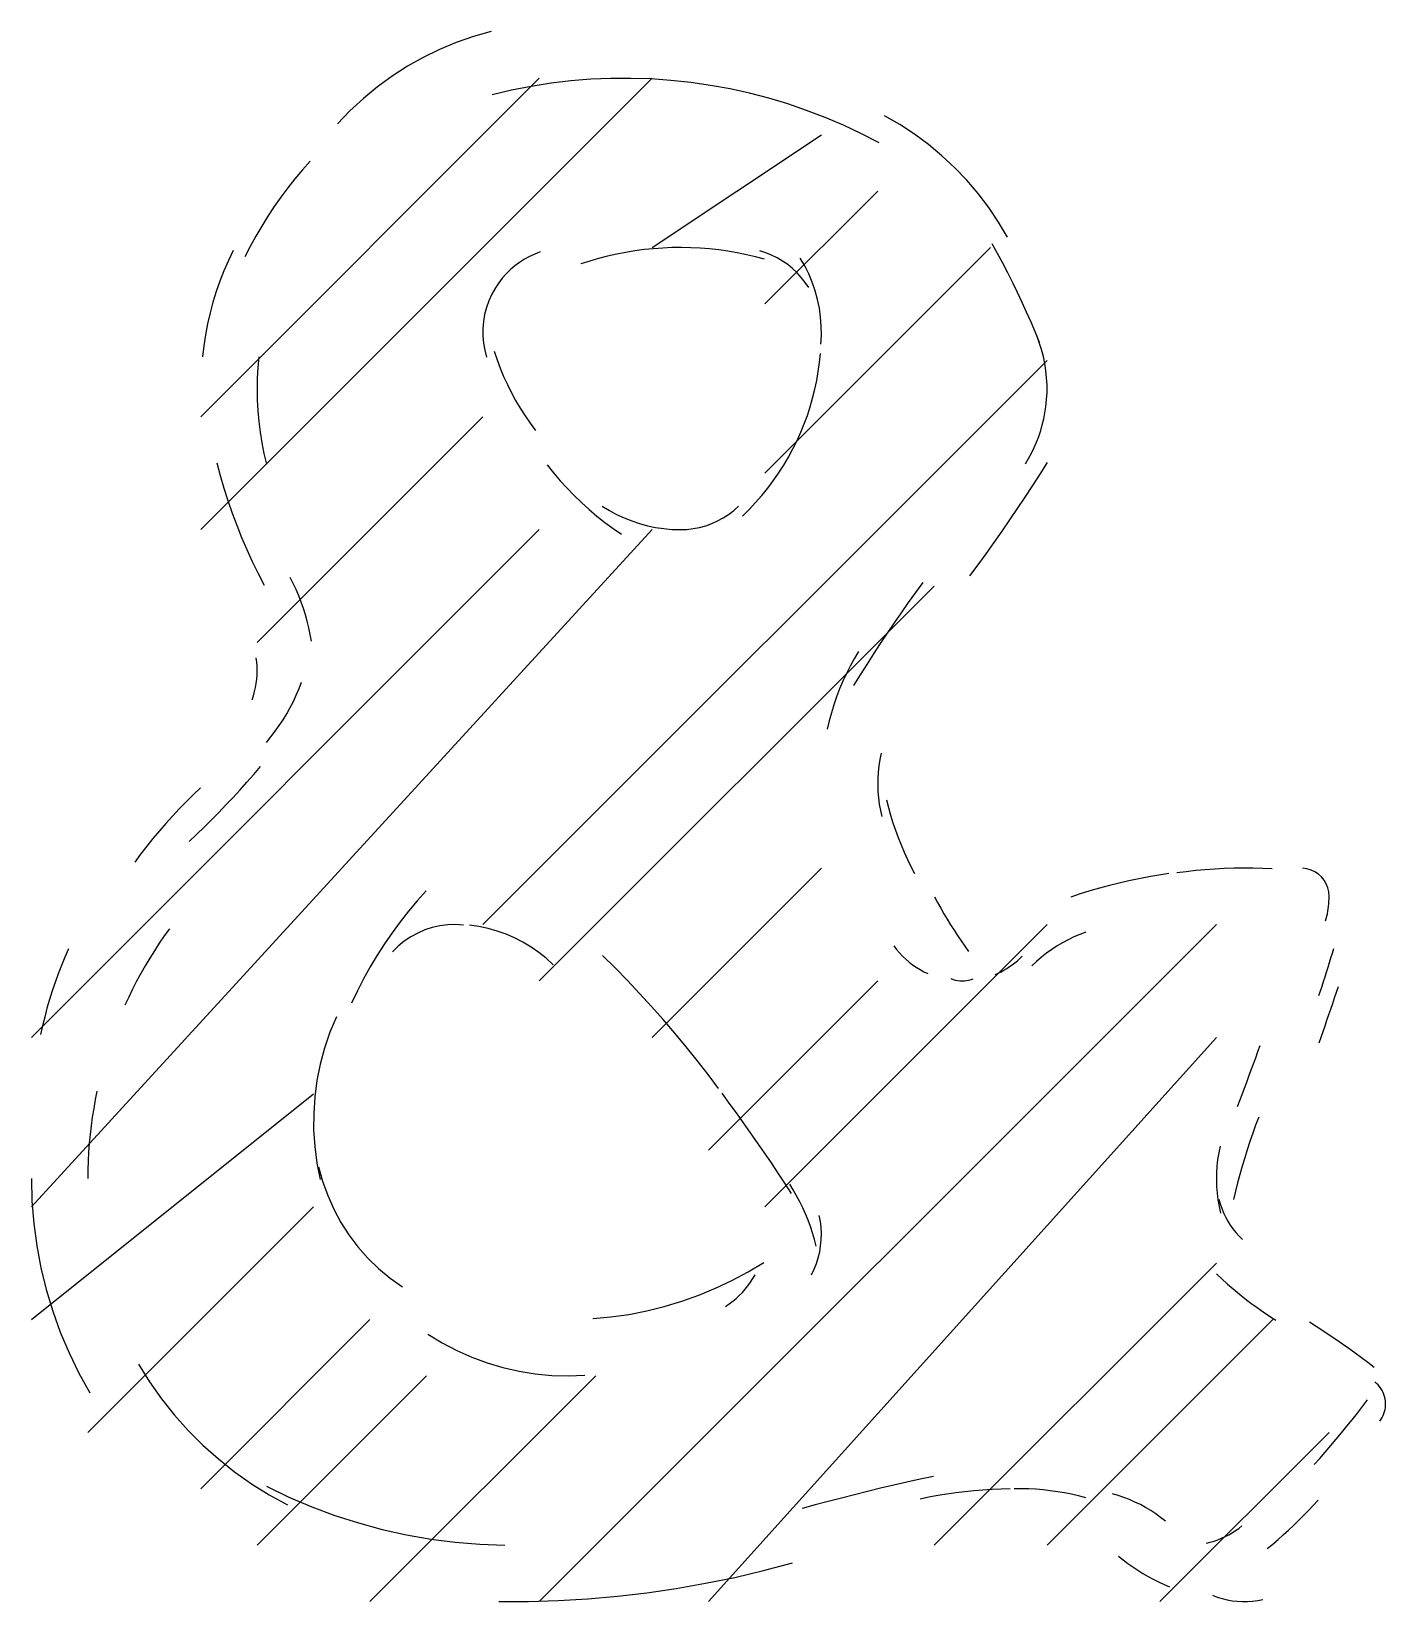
# Model space of a CAD drawing. Header units: millimetres. Extents: x 43 to 1147, y -811 to -31.
# Drawn here: x 810.88 to 813.76, y -788.8 to -785.46 of the extents above; entities that cross this region are included whole.
import ezdxf

# ---------------------------------------------------------------- set-up
doc = ezdxf.new("R2010")
doc.units = ezdxf.units.MM
doc.layers.add('EDITED_LINES', color=4, linetype='Continuous')

msp = doc.modelspace()

# ---------------------------------------------------------------- linework, layer by layer
at = {"layer": 'EDITED_LINES'}
for p, q in [((811.8576, -785.4603), (811.8202, -785.4709)), ((811.7479, -785.4987), (811.7132, -785.5156)), ((811.7836, -785.4838), (811.7479, -785.4987)), ((811.8202, -785.4709), (811.7836, -785.4838)), ((811.6796, -785.5345), (811.6471, -785.5554)), ((811.7132, -785.5156), (811.6796, -785.5345)), ((811.24, -786.52), (812.2, -785.56)), ((811.24, -786.28), (811.96, -785.56)), ((811.6471, -785.5554), (811.6159, -785.5781)), ((812.0274, -785.5656), (811.9851, -785.5706)), ((812.0698, -785.5622), (812.0274, -785.5656)), ((812.1123, -785.5604), (812.0698, -785.5622)), ((812.1549, -785.5601), (812.1123, -785.5604)), ((812.1974, -785.5615), (812.1549, -785.5601)), ((812.24, -785.5644), (812.1974, -785.5615)), ((812.2824, -785.569), (812.24, -785.5644)), ((812.3243, -785.575), (812.2824, -785.569)), ((811.586, -785.6027), (811.5575, -785.629)), ((811.6159, -785.5781), (811.586, -785.6027)), ((811.9011, -785.5853), (811.8596, -785.595)), ((811.943, -785.5772), (811.9011, -785.5853)), ((811.9851, -785.5706), (811.943, -785.5772)), ((812.366, -785.5826), (812.3243, -785.575)), ((812.4072, -785.5918), (812.366, -785.5826)), ((812.4481, -785.6024), (812.4072, -785.5918)), ((812.4885, -785.6146), (812.4481, -785.6024)), ((811.5575, -785.629), (811.5306, -785.6571)), ((812.5285, -785.6283), (812.4885, -785.6146)), ((812.5679, -785.6434), (812.5285, -785.6283)), ((812.6068, -785.66), (812.5679, -785.6434)), ((812.6451, -785.678), (812.6068, -785.66)), ((812.7267, -785.6583), (812.6943, -785.6396)), ((812.7579, -785.6788), (812.7267, -785.6583)), ((812.2, -785.92), (812.56, -785.68)), ((812.6827, -785.6975), (812.6451, -785.678)), ((812.7878, -785.701), (812.7579, -785.6788)), ((812.8164, -785.7248), (812.7878, -785.701)), ((811.4727, -785.7361), (811.4563, -785.7547)), ((812.8436, -785.7502), (812.8164, -785.7248)), ((811.4563, -785.7547), (811.4405, -785.7737)), ((812.8693, -785.777), (812.8436, -785.7502)), ((811.4252, -785.7931), (811.4105, -785.8129)), ((811.4405, -785.7737), (811.4252, -785.7931)), ((812.44, -786.04), (812.68, -785.8)), ((812.8934, -785.8052), (812.8693, -785.777)), ((811.3963, -785.833), (811.3827, -785.8536)), ((811.4105, -785.8129), (811.3963, -785.833)), ((812.916, -785.8348), (812.8934, -785.8052)), ((812.9369, -785.8657), (812.916, -785.8348)), ((811.3827, -785.8536), (811.3697, -785.8745)), ((812.9561, -785.8979), (812.9369, -785.8657)), ((811.3572, -785.8958), (811.3453, -785.9175)), ((811.3697, -785.8745), (811.3572, -785.8958)), ((811.309, -785.9262), (811.2988, -785.9476)), ((811.3453, -785.9175), (811.334, -785.9395)), ((811.9506, -785.9339), (811.9392, -785.9391)), ((811.9623, -785.9294), (811.9506, -785.9339)), ((812.1247, -785.934), (812.1055, -785.9384)), ((812.1441, -785.9303), (812.1247, -785.934)), ((812.1636, -785.9271), (812.1441, -785.9303)), ((812.1831, -785.9245), (812.1636, -785.9271)), ((812.2028, -785.9225), (812.1831, -785.9245)), ((812.2225, -785.9211), (812.2028, -785.9225)), ((812.2422, -785.9202), (812.2225, -785.9211)), ((812.2622, -785.92), (812.2422, -785.9202)), ((812.2821, -785.9204), (812.2622, -785.92)), ((812.302, -785.9213), (812.2821, -785.9204)), ((812.3219, -785.9229), (812.302, -785.9213)), ((812.3417, -785.9251), (812.3219, -785.9229)), ((812.3614, -785.9279), (812.3417, -785.9251)), ((812.381, -785.9312), (812.3614, -785.9279)), ((812.4006, -785.9352), (812.381, -785.9312)), ((812.42, -785.9397), (812.4006, -785.9352)), ((812.4417, -785.9309), (812.4289, -785.9268)), ((812.44, -786.4), (812.92, -785.92)), ((812.4541, -785.9359), (812.4417, -785.9309)), ((812.466, -785.9419), (812.4541, -785.9359)), ((812.9347, -785.9328), (812.9235, -785.9124)), ((812.9457, -785.9533), (812.9347, -785.9328)), ((811.2894, -785.9694), (811.2808, -785.9914)), ((811.2988, -785.9476), (811.2894, -785.9694)), ((811.8985, -785.9671), (811.8897, -785.9758)), ((811.9079, -785.9591), (811.8985, -785.9671)), ((811.9179, -785.9517), (811.9079, -785.9591)), ((811.9283, -785.945), (811.9179, -785.9517)), ((811.9392, -785.9391), (811.9283, -785.945)), ((812.0674, -785.9488), (812.0485, -785.9548)), ((812.0863, -785.9433), (812.0674, -785.9488)), ((812.1055, -785.9384), (812.0863, -785.9433)), ((812.4393, -785.9448), (812.42, -785.9397)), ((812.4775, -785.9487), (812.466, -785.9419)), ((812.4884, -785.9563), (812.4775, -785.9487)), ((812.4987, -785.9646), (812.4884, -785.9563)), ((812.5083, -785.9738), (812.4987, -785.9646)), ((812.5248, -785.959), (812.5152, -785.9423)), ((812.5333, -785.9762), (812.5248, -785.959)), ((812.9564, -785.9739), (812.9457, -785.9533)), ((811.2808, -785.9914), (811.273, -786.0137)), ((811.8738, -785.9949), (811.8668, -786.0054)), ((811.8814, -785.9851), (811.8738, -785.9949)), ((811.8897, -785.9758), (811.8814, -785.9851)), ((812.5173, -785.9836), (812.5083, -785.9738)), ((812.5256, -785.9941), (812.5173, -785.9836)), ((812.5331, -786.0053), (812.5256, -785.9941)), ((812.5406, -785.9938), (812.5333, -785.9762)), ((812.5468, -786.0119), (812.5406, -785.9938)), ((812.9669, -785.9947), (812.9564, -785.9739)), ((812.9771, -786.0156), (812.9669, -785.9947)), ((811.2661, -786.0363), (811.2599, -786.0591)), ((811.273, -786.0137), (811.2661, -786.0363)), ((811.8529, -786.033), (811.8478, -786.0475)), ((811.8592, -786.0189), (811.8529, -786.033)), ((811.8668, -786.0054), (811.8592, -786.0189)), ((812.5518, -786.0303), (812.5468, -786.0119)), ((812.5557, -786.0489), (812.5518, -786.0303)), ((812.987, -786.0366), (812.9771, -786.0156)), ((812.9966, -786.0577), (812.987, -786.0366)), ((811.2599, -786.0591), (811.2545, -786.0821)), ((811.8439, -786.0623), (811.8414, -786.0774)), ((811.8478, -786.0475), (811.8439, -786.0623)), ((812.5583, -786.0678), (812.5557, -786.0489)), ((812.5597, -786.0869), (812.5583, -786.0678)), ((813.006, -786.079), (812.9966, -786.0577)), ((811.2545, -786.0821), (811.25, -786.1054)), ((811.8414, -786.0774), (811.8401, -786.0926)), ((811.8401, -786.0926), (811.8401, -786.1079)), ((812.56, -786.1061), (812.5597, -786.0869)), ((813.0151, -786.1004), (813.006, -786.079)), ((813.024, -786.1219), (813.0151, -786.1004)), ((811.2463, -786.1287), (811.2435, -786.1523)), ((811.25, -786.1054), (811.2463, -786.1287)), ((811.8401, -786.1079), (811.8414, -786.1232)), ((811.8414, -786.1232), (811.8441, -786.1384)), ((812.559, -786.1253), (812.56, -786.1061)), ((813.0235, -786.1219), (813.0181, -786.1074)), ((813.0282, -786.1366), (813.0235, -786.1219)), ((813.0321, -786.1516), (813.0282, -786.1366)), ((811.3635, -786.1523), (811.3615, -786.1752)), ((811.84, -787.36), (813.04, -786.16)), ((811.8441, -786.1384), (811.8481, -786.1534)), ((811.8644, -786.1404), (811.8704, -786.1586)), ((811.8704, -786.1586), (811.877, -786.1765)), ((812.5534, -786.1838), (812.5561, -786.1647)), ((812.5561, -786.1647), (812.558, -786.1456)), ((813.0352, -786.1666), (813.0321, -786.1516)), ((813.0376, -786.1818), (813.0352, -786.1666)), ((811.3603, -786.1982), (811.36, -786.2212)), ((811.3615, -786.1752), (811.3603, -786.1982)), ((811.877, -786.1765), (811.8843, -786.1942)), ((811.8843, -786.1942), (811.8922, -786.2116)), ((812.5461, -786.2215), (812.5501, -786.2027)), ((812.5501, -786.2027), (812.5534, -786.1838)), ((813.0391, -786.1972), (813.0376, -786.1818)), ((813.0399, -786.2125), (813.0391, -786.1972)), ((811.36, -786.2212), (811.3604, -786.2442)), ((811.8922, -786.2116), (811.9007, -786.2287)), ((811.9007, -786.2287), (811.9098, -786.2455)), ((812.5414, -786.2401), (812.5461, -786.2215)), ((813.0391, -786.2434), (813.0399, -786.228)), ((813.0399, -786.228), (813.0399, -786.2125)), ((811.3604, -786.2442), (811.3616, -786.2672)), ((811.3616, -786.2672), (811.3637, -786.2901)), ((811.9098, -786.2455), (811.9195, -786.2619)), ((811.9195, -786.2619), (811.9297, -786.2781)), ((812.5302, -786.2769), (812.5361, -786.2586)), ((812.5361, -786.2586), (812.5414, -786.2401)), ((813.0355, -786.2716), (813.0375, -786.2588)), ((813.0375, -786.2588), (813.0391, -786.2434)), ((811.36, -786.76), (811.84, -786.28)), ((811.3637, -786.2901), (811.3665, -786.3129)), ((811.9297, -786.2781), (811.9406, -786.2938)), ((811.9406, -786.2938), (811.952, -786.3092)), ((812.5163, -786.3127), (812.5235, -786.2949)), ((812.5235, -786.2949), (812.5302, -786.2769)), ((813.0264, -786.3094), (813.0299, -786.297)), ((813.0299, -786.297), (813.033, -786.2844)), ((813.033, -786.2844), (813.0355, -786.2716)), ((811.3665, -786.3129), (811.3702, -786.3356)), ((811.3702, -786.3356), (811.3746, -786.3582)), ((812.4995, -786.3482), (812.5084, -786.3303)), ((812.5084, -786.3303), (812.5163, -786.3127)), ((813.0124, -786.3456), (813.0176, -786.3337)), ((813.0176, -786.3337), (813.0222, -786.3217)), ((813.0222, -786.3217), (813.0264, -786.3094)), ((811.3746, -786.3582), (811.3798, -786.3807)), ((812.4799, -786.383), (812.49, -786.3658)), ((812.49, -786.3658), (812.4995, -786.3482)), ((812.9939, -786.3798), (813.0006, -786.3686)), ((813.0006, -786.3686), (813.0067, -786.3572)), ((813.0067, -786.3572), (813.0124, -786.3456)), ((811.2744, -786.3776), (811.2815, -786.4047)), ((811.9768, -786.3823), (811.9904, -786.3994)), ((811.9904, -786.3994), (812.0044, -786.4159)), ((812.4577, -786.4161), (812.4691, -786.3997)), ((812.4691, -786.3997), (812.4799, -786.383)), ((813.0094, -786.4263), (813.0252, -786.4017)), ((813.0252, -786.4017), (813.0409, -786.377)), ((811.2815, -786.4047), (811.2893, -786.4315)), ((811.2893, -786.4315), (811.2978, -786.4582)), ((812.0044, -786.4159), (812.0191, -786.432)), ((812.0191, -786.432), (812.0342, -786.4476)), ((812.4332, -786.4475), (812.4458, -786.4321)), ((812.4458, -786.4321), (812.4577, -786.4161)), ((812.9934, -786.4507), (813.0094, -786.4263)), ((811.2978, -786.4582), (811.3069, -786.4846)), ((812.0342, -786.4476), (812.0498, -786.4626)), ((812.0498, -786.4626), (812.0659, -786.4772)), ((812.0941, -786.4699), (812.1091, -786.4792)), ((812.3737, -786.4795), (812.3841, -786.4704)), ((812.4064, -786.4771), (812.4201, -786.4626)), ((812.4201, -786.4626), (812.4332, -786.4475)), ((812.9772, -786.475), (812.9934, -786.4507)), ((811.3069, -786.4846), (811.3166, -786.5108)), ((812.0659, -786.4772), (812.0825, -786.4912)), ((812.0825, -786.4912), (812.0996, -786.5046)), ((812.1091, -786.4792), (812.1246, -786.4877)), ((812.1246, -786.4877), (812.1405, -786.4951)), ((812.1405, -786.4951), (812.1567, -786.5016)), ((812.1567, -786.5016), (812.1734, -786.5072)), ((812.3268, -786.5072), (812.3393, -786.5016)), ((812.3393, -786.5016), (812.3513, -786.4952)), ((812.3513, -786.4952), (812.3628, -786.4878)), ((812.3628, -786.4878), (812.3737, -786.4795)), ((812.3922, -786.4911), (812.4064, -786.4771)), ((812.9442, -786.5233), (812.9608, -786.4992)), ((812.9608, -786.4992), (812.9772, -786.475)), ((810.88, -787.96), (812.2, -786.52)), ((810.88, -787.6), (811.96, -786.52)), ((811.3166, -786.5108), (811.327, -786.5368)), ((811.327, -786.5368), (811.338, -786.5625)), ((812.0996, -786.5046), (812.1171, -786.5175)), ((812.1171, -786.5175), (812.135, -786.5298)), ((812.1734, -786.5072), (812.1903, -786.5117)), ((812.1903, -786.5117), (812.2074, -786.5153)), ((812.2074, -786.5153), (812.2248, -786.5179)), ((812.2248, -786.5179), (812.2423, -786.5194)), ((812.2423, -786.5194), (812.26, -786.52)), ((812.26, -786.52), (812.2738, -786.5195)), ((812.2738, -786.5195), (812.2874, -786.5179)), ((812.2874, -786.5179), (812.3009, -786.5153)), ((812.3009, -786.5153), (812.314, -786.5117)), ((812.314, -786.5117), (812.3268, -786.5072)), ((812.9274, -786.5473), (812.9442, -786.5233)), ((811.338, -786.5625), (811.3497, -786.5879)), ((812.8933, -786.5948), (812.9105, -786.5711)), ((812.9105, -786.5711), (812.9274, -786.5473)), ((811.3497, -786.5879), (811.362, -786.613)), ((812.876, -786.6184), (812.8933, -786.5948)), ((811.362, -786.613), (811.3749, -786.6379)), ((811.4369, -786.6346), (811.4303, -786.6218)), ((811.443, -786.6475), (811.4369, -786.6346)), ((812.7758, -786.6323), (812.7602, -786.6536)), ((811.4486, -786.6607), (811.443, -786.6475)), ((811.4538, -786.674), (811.4486, -786.6607)), ((811.96, -787.48), (812.8, -786.64)), ((812.7602, -786.6536), (812.7448, -786.675)), ((811.4586, -786.6875), (811.4538, -786.674)), ((811.4628, -786.7012), (811.4586, -786.6875)), ((811.4667, -786.715), (811.4628, -786.7012)), ((812.7296, -786.6966), (812.7146, -786.7183)), ((812.7448, -786.675), (812.7296, -786.6966)), ((811.47, -786.7289), (811.4667, -786.715)), ((811.4729, -786.7429), (811.47, -786.7289)), ((812.7146, -786.7183), (812.6998, -786.7402)), ((811.4753, -786.7571), (811.4729, -786.7429)), ((812.6851, -786.7622), (812.6707, -786.7843)), ((812.6998, -786.7402), (812.6851, -786.7622)), ((811.3591, -786.802), (811.358, -786.793)), ((811.3598, -786.811), (811.3591, -786.802)), ((812.6297, -786.7946), (812.6212, -786.8103)), ((812.6387, -786.7792), (812.6297, -786.7946)), ((812.6707, -786.7843), (812.6565, -786.8065)), ((811.358, -786.8469), (811.3591, -786.8379)), ((811.3591, -786.8379), (811.3598, -786.829)), ((811.36, -786.82), (811.3598, -786.811)), ((811.3598, -786.829), (811.36, -786.82)), ((812.6132, -786.8263), (812.6057, -786.8425)), ((812.6212, -786.8103), (812.6132, -786.8263)), ((812.6424, -786.8289), (812.6286, -786.8514)), ((812.6565, -786.8065), (812.6424, -786.8289)), ((811.352, -786.8732), (811.3544, -786.8645)), ((811.3544, -786.8645), (811.3564, -786.8557)), ((811.3564, -786.8557), (811.358, -786.8469)), ((811.437, -786.8853), (811.4433, -786.8718)), ((811.4433, -786.8718), (811.4492, -786.858)), ((811.4492, -786.858), (811.4545, -786.8441)), ((812.5988, -786.8589), (812.5924, -786.8756)), ((812.6057, -786.8425), (812.5988, -786.8589)), ((811.3491, -786.8817), (811.352, -786.8732)), ((811.4229, -786.9115), (811.4301, -786.8985)), ((811.4301, -786.8985), (811.437, -786.8853)), ((812.5866, -786.8924), (812.5814, -786.9095)), ((812.5924, -786.8756), (812.5866, -786.8924)), ((811.3983, -786.9489), (811.4069, -786.9368)), ((811.4069, -786.9368), (811.4151, -786.9243)), ((811.4151, -786.9243), (811.4229, -786.9115)), ((812.5767, -786.9267), (812.5726, -786.9441)), ((812.5814, -786.9095), (812.5767, -786.9267)), ((811.3797, -786.9724), (811.3892, -786.9608)), ((811.3892, -786.9608), (811.3983, -786.9489)), ((812.687, -786.9956), (812.6843, -787.009)), ((811.3529, -787.0406), (811.3673, -787.0239)), ((812.6809, -787.036), (812.6801, -787.0495)), ((812.6823, -787.0224), (812.6809, -787.036)), ((812.6843, -787.009), (812.6823, -787.0224)), ((811.2394, -787.0692), (811.2242, -787.0838)), ((811.3237, -787.0735), (811.3384, -787.0571)), ((811.3384, -787.0571), (811.3529, -787.0406)), ((812.6801, -787.0495), (812.68, -787.0631)), ((812.68, -787.0631), (812.6804, -787.0767)), ((811.2092, -787.0986), (811.1945, -787.1138)), ((811.2242, -787.0838), (811.2092, -787.0986)), ((811.2937, -787.1056), (811.3088, -787.0896)), ((811.3088, -787.0896), (811.3237, -787.0735)), ((812.6804, -787.0767), (812.6815, -787.0902)), ((812.6815, -787.0902), (812.6832, -787.1037)), ((812.6832, -787.1037), (812.6855, -787.1171)), ((812.6984, -787.0949), (812.7026, -787.1112)), ((811.18, -787.1292), (811.1659, -787.1449)), ((811.1945, -787.1138), (811.18, -787.1292)), ((811.2474, -787.1526), (811.263, -787.1372)), ((811.263, -787.1372), (811.2784, -787.1215)), ((811.2784, -787.1215), (811.2937, -787.1056)), ((812.6855, -787.1171), (812.6884, -787.1304)), ((812.7026, -787.1112), (812.7071, -787.1274)), ((812.7071, -787.1274), (812.7121, -787.1434)), ((811.1521, -787.1609), (811.1385, -787.1771)), ((811.1659, -787.1449), (811.1521, -787.1609)), ((811.2156, -787.1831), (811.2316, -787.168)), ((811.2316, -787.168), (811.2474, -787.1526)), ((812.7121, -787.1434), (812.7175, -787.1593)), ((812.7175, -787.1593), (812.7233, -787.1751)), ((811.1253, -787.1935), (811.1123, -787.2102)), ((811.1385, -787.1771), (811.1253, -787.1935)), ((812.7233, -787.1751), (812.7294, -787.1907)), ((812.7294, -787.1907), (812.736, -787.2061)), ((811.1123, -787.2102), (811.0997, -787.2272)), ((812.736, -787.2061), (812.743, -787.2214)), ((812.743, -787.2214), (812.7503, -787.2365)), ((812.7503, -787.2365), (812.7581, -787.2514)), ((812.2, -787.6), (812.56, -787.24)), ((813.1933, -787.2716), (813.1725, -787.2768)), ((813.2142, -787.2668), (813.1933, -787.2716)), ((813.2353, -787.2624), (813.2142, -787.2668)), ((813.2564, -787.2583), (813.2353, -787.2624)), ((813.2775, -787.2547), (813.2564, -787.2583)), ((813.2988, -787.2515), (813.2775, -787.2547)), ((813.3359, -787.2476), (813.3157, -787.2502)), ((813.3561, -787.2453), (813.3359, -787.2476)), ((813.3763, -787.2434), (813.3561, -787.2453)), ((813.3966, -787.242), (813.3763, -787.2434)), ((813.4169, -787.2409), (813.3966, -787.242)), ((813.4372, -787.2403), (813.4169, -787.2409)), ((813.4575, -787.24), (813.4372, -787.2403)), ((813.4779, -787.2402), (813.4575, -787.24)), ((813.4982, -787.2407), (813.4779, -787.2402)), ((813.5185, -787.2417), (813.4982, -787.2407)), ((813.5927, -787.2414), (813.5834, -787.2401)), ((813.6015, -787.244), (813.5927, -787.2414)), ((813.6096, -787.2478), (813.6015, -787.244)), ((813.617, -787.2528), (813.6096, -787.2478)), ((813.6236, -787.2588), (813.617, -787.2528)), ((813.6292, -787.2657), (813.6236, -787.2588)), ((813.6337, -787.2734), (813.6292, -787.2657)), ((811.7198, -787.2883), (811.7006, -787.3098)), ((812.8007, -787.3013), (812.8072, -787.3133)), ((813.1107, -787.2949), (813.0903, -787.3016)), ((813.1312, -787.2885), (813.1107, -787.2949)), ((813.1518, -787.2825), (813.1312, -787.2885)), ((813.1725, -787.2768), (813.1518, -787.2825)), ((813.6371, -787.2817), (813.6337, -787.2734)), ((813.6392, -787.2906), (813.6371, -787.2817)), ((813.64, -787.3), (813.6392, -787.2906)), ((813.6396, -787.3106), (813.6399, -787.3053)), ((813.6399, -787.3053), (813.64, -787.3)), ((811.6821, -787.3318), (811.6642, -787.3544)), ((811.7006, -787.3098), (811.6821, -787.3318)), ((812.8072, -787.3133), (812.8139, -787.3252)), ((812.8139, -787.3252), (812.8207, -787.337)), ((812.8207, -787.337), (812.8277, -787.3487)), ((813.635, -787.342), (813.6361, -787.3368)), ((813.6361, -787.3368), (813.6371, -787.3316)), ((813.6371, -787.3316), (813.638, -787.3264)), ((813.638, -787.3264), (813.6387, -787.3212)), ((813.6387, -787.3212), (813.6392, -787.3159)), ((813.6392, -787.3159), (813.6396, -787.3106)), ((811.1735, -787.3688), (811.1625, -787.3842)), ((811.6642, -787.3544), (811.6472, -787.3776)), ((811.7167, -787.3714), (811.7015, -787.378)), ((811.7325, -787.3663), (811.7167, -787.3714)), ((811.7487, -787.3627), (811.7325, -787.3663)), ((811.7653, -787.3606), (811.7487, -787.3627)), ((811.782, -787.36), (811.7653, -787.3606)), ((811.799, -787.361), (811.782, -787.36)), ((811.8316, -787.3644), (811.8116, -787.3616)), ((811.8513, -787.3686), (811.8316, -787.3644)), ((811.8705, -787.374), (811.8513, -787.3686)), ((811.96, -788.8), (813.4, -787.36)), ((812.44, -787.96), (813.04, -787.36)), ((812.8277, -787.3487), (812.8349, -787.3604)), ((812.8349, -787.3604), (812.8422, -787.3719)), ((812.8422, -787.3719), (812.8497, -787.3833)), ((813.6322, -787.3522), (813.6337, -787.3471)), ((813.6337, -787.3471), (813.635, -787.342)), ((811.1519, -787.3997), (811.1415, -787.4155)), ((811.1625, -787.3842), (811.1519, -787.3997)), ((811.6309, -787.4012), (811.6153, -787.4254)), ((811.6472, -787.3776), (811.6309, -787.4012)), ((811.66, -787.4058), (811.6479, -787.4177)), ((811.673, -787.3952), (811.66, -787.4058)), ((811.6869, -787.3859), (811.673, -787.3952)), ((811.7015, -787.378), (811.6869, -787.3859)), ((811.8893, -787.3806), (811.8705, -787.374)), ((811.9077, -787.3885), (811.8893, -787.3806)), ((811.9254, -787.3976), (811.9077, -787.3885)), ((811.9425, -787.4078), (811.9254, -787.3976)), ((812.7141, -787.4053), (812.7198, -787.4129)), ((812.8497, -787.3833), (812.8573, -787.3947)), ((812.8573, -787.3947), (812.8651, -787.4059)), ((812.8651, -787.4059), (812.873, -787.4171)), ((813.0612, -787.4054), (813.0498, -787.4129)), ((813.0729, -787.3985), (813.0612, -787.4054)), ((813.0849, -787.3921), (813.0729, -787.3985)), ((813.0972, -787.3862), (813.0849, -787.3921)), ((813.1098, -787.3809), (813.0972, -787.3862)), ((813.1227, -787.3762), (813.1098, -787.3809)), ((810.9512, -787.4291), (810.9439, -787.4469)), ((810.9589, -787.4114), (810.9512, -787.4291)), ((811.1316, -787.4315), (811.1219, -787.4476)), ((811.1415, -787.4155), (811.1316, -787.4315)), ((811.6153, -787.4254), (811.6005, -787.4501)), ((811.959, -787.4192), (811.9425, -787.4078)), ((811.9747, -787.4317), (811.959, -787.4192)), ((811.9896, -787.4453), (811.9747, -787.4317)), ((812.1214, -787.4521), (812.0947, -787.4257)), ((812.7198, -787.4129), (812.7259, -787.4201)), ((812.7259, -787.4201), (812.7324, -787.427)), ((812.7324, -787.427), (812.7393, -787.4335)), ((812.7393, -787.4335), (812.7465, -787.4397)), ((812.9715, -787.4412), (812.9769, -787.4368)), ((812.9769, -787.4368), (812.9822, -787.4321)), ((812.9822, -787.4321), (812.9872, -787.4272)), ((813.0177, -787.4384), (813.0078, -787.4478)), ((813.028, -787.4294), (813.0177, -787.4384)), ((813.0387, -787.4209), (813.028, -787.4294)), ((813.0498, -787.4129), (813.0387, -787.4209)), ((813.6406, -787.4408), (813.6437, -787.4308)), ((813.6437, -787.4308), (813.6468, -787.4207)), ((813.6468, -787.4207), (813.6499, -787.4106)), ((810.937, -787.4649), (810.9304, -787.4829)), ((810.9439, -787.4469), (810.937, -787.4649)), ((811.1126, -787.464), (811.1037, -787.4806)), ((811.1219, -787.4476), (811.1126, -787.464)), ((811.6005, -787.4501), (811.5865, -787.4752)), ((812.1476, -787.4791), (812.1214, -787.4521)), ((812.7465, -787.4397), (812.7539, -787.4454)), ((812.7539, -787.4454), (812.7617, -787.4508)), ((812.7617, -787.4508), (812.7698, -787.4557)), ((812.7698, -787.4557), (812.7781, -787.4603)), ((812.7781, -787.4603), (812.7867, -787.4644)), ((812.9293, -787.4661), (812.9358, -787.4632)), ((812.9358, -787.4632), (812.9421, -787.4602)), ((812.9421, -787.4602), (812.9483, -787.4568)), ((812.9483, -787.4568), (812.9543, -787.4533)), ((812.9543, -787.4533), (812.9602, -787.4495)), ((812.9602, -787.4495), (812.9659, -787.4455)), ((812.9659, -787.4455), (812.9715, -787.4412)), ((813.628, -787.4811), (813.6312, -787.471)), ((813.6312, -787.471), (813.6343, -787.461)), ((813.6343, -787.461), (813.6375, -787.4509)), ((813.6375, -787.4509), (813.6406, -787.4408)), ((810.9243, -787.5012), (810.9185, -787.5195)), ((810.9304, -787.4829), (810.9243, -787.5012)), ((811.0951, -787.4974), (811.0868, -787.5143)), ((811.1037, -787.4806), (811.0951, -787.4974)), ((811.5734, -787.5008), (811.561, -787.5269)), ((811.5865, -787.4752), (811.5734, -787.5008)), ((812.1735, -787.5064), (812.1476, -787.4791)), ((812.32, -787.84), (812.68, -787.48)), ((812.8356, -787.4748), (812.8402, -787.4766)), ((812.8402, -787.4766), (812.8448, -787.478)), ((812.8448, -787.478), (812.8496, -787.4791)), ((812.8496, -787.4791), (812.8544, -787.4797)), ((812.8544, -787.4797), (812.8593, -787.48)), ((812.8593, -787.48), (812.8641, -787.4798)), ((812.8641, -787.4798), (812.869, -787.4793)), ((812.869, -787.4793), (812.8738, -787.4784)), ((812.8738, -787.4784), (812.8785, -787.4771)), ((812.8785, -787.4771), (812.8831, -787.4753)), ((813.6183, -787.5112), (813.6215, -787.5012)), ((813.6215, -787.5012), (813.6248, -787.4911)), ((813.6248, -787.4911), (813.628, -787.4811)), ((813.6516, -787.5156), (813.6555, -787.5035)), ((813.6555, -787.5035), (813.6595, -787.4915)), ((810.9131, -787.538), (810.9082, -787.5566)), ((810.9185, -787.5195), (810.9131, -787.538)), ((811.0868, -787.5143), (811.0789, -787.5314)), ((812.1988, -787.5341), (812.1735, -787.5064)), ((812.2238, -787.5622), (812.1988, -787.5341)), ((813.6394, -787.5516), (813.6435, -787.5396)), ((813.6435, -787.5396), (813.6475, -787.5276)), ((813.6475, -787.5276), (813.6516, -787.5156)), ((810.9082, -787.5566), (810.9036, -787.5753)), ((811.5286, -787.5562), (811.5149, -787.5891)), ((812.2482, -787.5908), (812.2238, -787.5622)), ((813.6312, -787.5756), (813.6353, -787.5636)), ((813.6353, -787.5636), (813.6394, -787.5516)), ((810.9036, -787.5753), (810.8994, -787.5941)), ((811.5149, -787.5891), (811.5034, -787.6226)), ((812.2722, -787.6197), (812.2482, -787.5908)), ((812.32, -788.8), (813.4, -787.6)), ((813.6185, -787.6115), (813.6228, -787.5996)), ((813.6228, -787.5996), (813.627, -787.5876)), ((813.627, -787.5876), (813.6312, -787.5756)), ((811.5034, -787.6226), (811.4942, -787.6568)), ((812.2958, -787.649), (812.2722, -787.6197)), ((813.4837, -787.6432), (813.4884, -787.6301)), ((813.4884, -787.6301), (813.493, -787.6171)), ((811.4942, -787.6568), (811.4873, -787.6914)), ((812.3189, -787.6787), (812.2958, -787.649)), ((813.4694, -787.6822), (813.4742, -787.6692)), ((813.4742, -787.6692), (813.4789, -787.6562)), ((813.4789, -787.6562), (813.4837, -787.6432)), ((811.4873, -787.6914), (811.4827, -787.7263)), ((812.3415, -787.7087), (812.3189, -787.6787)), ((813.4598, -787.7082), (813.4646, -787.6952)), ((813.4646, -787.6952), (813.4694, -787.6822)), ((810.88, -788.2), (811.48, -787.72)), ((811.0157, -787.7324), (811.0124, -787.7509)), ((811.0194, -787.7141), (811.0157, -787.7324)), ((811.4827, -787.7263), (811.4803, -787.7615)), ((812.3641, -787.7395), (812.3488, -787.7186)), ((812.3794, -787.7605), (812.3641, -787.7395)), ((813.4451, -787.7471), (813.45, -787.7341)), ((813.45, -787.7341), (813.4549, -787.7212)), ((813.4549, -787.7212), (813.4598, -787.7082)), ((811.0095, -787.7694), (811.007, -787.7879)), ((811.0124, -787.7509), (811.0095, -787.7694)), ((811.4803, -787.7615), (811.4802, -787.7968)), ((812.3945, -787.7816), (812.3794, -787.7605)), ((813.4901, -787.7695), (813.4836, -787.7867)), ((811.0048, -787.8065), (811.0031, -787.8252)), ((811.007, -787.7879), (811.0048, -787.8065)), ((811.4802, -787.7968), (811.4825, -787.8321)), ((812.4094, -787.8028), (812.3945, -787.7816)), ((812.4243, -787.8241), (812.4094, -787.8028)), ((813.4775, -787.804), (813.4715, -787.8214)), ((813.4836, -787.7867), (813.4775, -787.804)), ((811.0031, -787.8252), (811.0017, -787.8439)), ((811.4825, -787.8321), (811.4871, -787.8673)), ((812.439, -787.8455), (812.4243, -787.8241)), ((813.408, -787.8315), (813.405, -787.8456)), ((813.4658, -787.8388), (813.4603, -787.8563)), ((813.4715, -787.8214), (813.4658, -787.8388)), ((811.0007, -787.8626), (811.0001, -787.8813)), ((811.0017, -787.8439), (811.0007, -787.8626)), ((811.4871, -787.8673), (811.494, -787.9022)), ((812.4536, -787.867), (812.439, -787.8455)), ((812.468, -787.8886), (812.4536, -787.867)), ((813.4027, -787.8598), (813.4012, -787.8741)), ((813.405, -787.8456), (813.4027, -787.8598)), ((813.4603, -787.8563), (813.4551, -787.8739)), ((810.8799, -787.9), (810.8812, -787.948)), ((811.0001, -787.8813), (810.9999, -787.9)), ((811.4908, -787.8751), (811.4993, -787.9061)), ((811.4993, -787.9061), (811.5101, -787.9363)), ((812.4823, -787.9102), (812.468, -787.8886)), ((813.4003, -787.8884), (813.4, -787.9028)), ((813.4, -787.9028), (813.4005, -787.9171)), ((813.4012, -787.8741), (813.4003, -787.8884)), ((813.45, -787.8915), (813.4453, -787.9093)), ((813.4551, -787.8739), (813.45, -787.8915)), ((811.5101, -787.9363), (811.5231, -787.9654)), ((812.4965, -787.932), (812.4823, -787.9102)), ((812.5002, -787.9242), (812.4926, -787.912)), ((812.5074, -787.9367), (812.5002, -787.9242)), ((812.5142, -787.9494), (812.5074, -787.9367)), ((813.4005, -787.9171), (813.4017, -787.9314)), ((813.4017, -787.9314), (813.4035, -787.9456)), ((813.4407, -787.927), (813.4364, -787.9449)), ((813.4453, -787.9093), (813.4407, -787.927)), ((810.8812, -787.948), (810.885, -787.9957)), ((811, -788.44), (811.48, -787.96)), ((811.5231, -787.9654), (811.5382, -787.9934)), ((812.5205, -787.9623), (812.5142, -787.9494)), ((812.5263, -787.9754), (812.5205, -787.9623)), ((813.4035, -787.9456), (813.406, -787.9598)), ((813.4055, -787.9443), (813.4083, -787.954)), ((813.406, -787.9598), (813.4092, -787.9739)), ((813.4083, -787.954), (813.4115, -787.9635)), ((813.4115, -787.9635), (813.4153, -787.9728)), ((813.4153, -787.9728), (813.4196, -787.9818)), ((810.885, -787.9957), (810.8914, -788.0431)), ((811.5382, -787.9934), (811.5553, -788.0201)), ((812.5318, -787.9887), (812.5263, -787.9754)), ((812.5367, -788.0022), (812.5318, -787.9887)), ((812.5412, -788.0159), (812.5367, -788.0022)), ((812.5578, -787.9916), (812.5552, -787.9788)), ((812.5594, -788.0045), (812.5578, -787.9916)), ((812.56, -788.0174), (812.5594, -788.0045)), ((813.4196, -787.9818), (813.4244, -787.9906)), ((813.4244, -787.9906), (813.4297, -787.9991)), ((813.4297, -787.9991), (813.4354, -788.0073)), ((813.4354, -788.0073), (813.4416, -788.0152)), ((811.5553, -788.0201), (811.5745, -788.0454)), ((812.5452, -788.0297), (812.5412, -788.0159)), ((812.5488, -788.0437), (812.5452, -788.0297)), ((812.5585, -788.0432), (812.5597, -788.0304)), ((812.5597, -788.0304), (812.56, -788.0174)), ((813.4416, -788.0152), (813.4482, -788.0227)), ((813.4482, -788.0227), (813.4553, -788.0299)), ((810.8914, -788.0431), (810.9002, -788.09)), ((811.5745, -788.0454), (811.5955, -788.0693)), ((811.5955, -788.0693), (811.6183, -788.0915)), ((812.5494, -788.0809), (812.5534, -788.0685)), ((812.5534, -788.0685), (812.5564, -788.0559)), ((812.5564, -788.0559), (812.5585, -788.0432)), ((810.9002, -788.09), (810.9115, -788.1363)), ((811.6183, -788.0915), (811.6428, -788.1121)), ((812.3699, -788.1171), (812.4041, -788.0989)), ((812.4041, -788.0989), (812.4374, -788.0789)), ((812.4143, -788.1128), (812.4189, -788.1047)), ((812.5389, -788.1047), (812.5446, -788.0929)), ((812.5446, -788.0929), (812.5494, -788.0809)), ((812.8, -788.68), (813.4, -788.08)), ((813.4, -788.1028), (813.4117, -788.1138)), ((810.9115, -788.1363), (810.9253, -788.182)), ((811.6428, -788.1121), (811.669, -788.1308)), ((812.2993, -788.1483), (812.335, -788.1336)), ((812.335, -788.1336), (812.3699, -788.1171)), ((812.392, -788.1424), (812.3981, -788.1355)), ((812.3981, -788.1355), (812.4039, -788.1282)), ((812.4039, -788.1282), (812.4093, -788.1207)), ((812.4093, -788.1207), (812.4143, -788.1128)), ((813.4117, -788.1138), (813.4237, -788.1246)), ((813.4237, -788.1246), (813.4358, -788.1351)), ((813.4358, -788.1351), (813.4482, -788.1454)), ((812.1886, -788.1815), (812.226, -788.1723)), ((812.226, -788.1723), (812.263, -788.1612)), ((812.263, -788.1612), (812.2993, -788.1483)), ((812.3563, -788.1721), (812.3641, -788.1669)), ((812.3641, -788.1669), (812.3715, -788.1613)), ((812.3715, -788.1613), (812.3787, -788.1554)), ((812.3787, -788.1554), (812.3855, -788.1491)), ((812.3855, -788.1491), (812.392, -788.1424)), ((813.4482, -788.1454), (813.4608, -788.1554)), ((813.4608, -788.1554), (813.4736, -788.1652)), ((813.4736, -788.1652), (813.4866, -788.1747)), ((810.9253, -788.182), (810.9414, -788.2269)), ((811.24, -788.56), (811.6, -788.2)), ((812.0737, -788.1981), (812.1123, -788.1945)), ((812.1123, -788.1945), (812.1506, -788.189)), ((812.1506, -788.189), (812.1886, -788.1815)), ((813.04, -788.68), (813.52, -788.2)), ((813.4866, -788.1747), (813.4998, -788.1839)), ((813.4998, -788.1839), (813.5132, -788.1929)), ((813.5132, -788.1929), (813.5268, -788.2015)), ((813.6122, -788.2148), (813.598, -788.2059)), ((810.9414, -788.2269), (810.9599, -788.2709)), ((811.723, -788.2311), (811.7532, -788.2495)), ((813.6263, -788.224), (813.6122, -788.2148)), ((813.6403, -788.2332), (813.6263, -788.224)), ((813.6542, -788.2426), (813.6403, -788.2332)), ((810.9599, -788.2709), (810.9808, -788.314)), ((811.7532, -788.2495), (811.7844, -788.2659)), ((811.7844, -788.2659), (811.8164, -788.2802)), ((813.668, -788.2521), (813.6542, -788.2426)), ((813.6817, -788.2618), (813.668, -788.2521)), ((813.6953, -788.2716), (813.6817, -788.2618)), ((813.7088, -788.2816), (813.6953, -788.2716)), ((811.1075, -788.2952), (811.131, -788.3328)), ((811.8164, -788.2802), (811.8493, -788.2924)), ((811.8493, -788.2924), (811.8829, -788.3023)), ((811.8829, -788.3023), (811.917, -788.3101)), ((813.7221, -788.2917), (813.7088, -788.2816)), ((813.7354, -788.3019), (813.7221, -788.2917)), ((810.9808, -788.314), (811.004, -788.356)), ((811.131, -788.3328), (811.1566, -788.3689)), ((811.36, -788.68), (811.72, -788.32)), ((811.6, -788.8), (812.08, -788.32)), ((811.917, -788.3101), (811.9516, -788.3157)), ((811.9516, -788.3157), (811.9866, -788.319)), ((811.9866, -788.319), (812.0218, -788.32)), ((812.0218, -788.32), (812.0571, -788.3187)), ((813.7406, -788.3358), (813.7369, -788.3326)), ((813.744, -788.3392), (813.7406, -788.3358)), ((813.7471, -788.3428), (813.744, -788.3392)), ((811.1566, -788.3689), (811.1841, -788.4034)), ((813.711, -788.3851), (813.7218, -788.3709)), ((813.7499, -788.3467), (813.7471, -788.3428)), ((813.7524, -788.3508), (813.7499, -788.3467)), ((813.7546, -788.355), (813.7524, -788.3508)), ((813.7564, -788.3595), (813.7546, -788.355)), ((813.7578, -788.364), (813.7564, -788.3595)), ((813.7589, -788.3687), (813.7578, -788.364)), ((813.7596, -788.3735), (813.7589, -788.3687)), ((813.76, -788.3781), (813.7596, -788.3735)), ((811.1841, -788.4034), (811.2135, -788.4362)), ((813.689, -788.4133), (813.7, -788.3992)), ((813.7, -788.3992), (813.711, -788.3851)), ((813.7528, -788.4084), (813.7548, -788.4044)), ((813.7548, -788.4044), (813.7565, -788.4002)), ((813.7565, -788.4002), (813.7579, -788.3959)), ((813.7579, -788.3959), (813.7589, -788.3916)), ((813.7589, -788.3916), (813.7596, -788.3871)), ((813.7596, -788.3871), (813.7599, -788.3826)), ((813.7599, -788.3826), (813.76, -788.3781)), ((811.2135, -788.4362), (811.2446, -788.4673)), ((813.28, -788.8), (813.64, -788.44)), ((813.655, -788.4547), (813.6665, -788.441)), ((813.6665, -788.441), (813.6778, -788.4272)), ((813.6778, -788.4272), (813.689, -788.4133)), ((813.7479, -788.4161), (813.7505, -788.4123)), ((813.7505, -788.4123), (813.7528, -788.4084)), ((811.2446, -788.4673), (811.2775, -788.4966)), ((813.6318, -788.4819), (813.6435, -788.4683)), ((813.6435, -788.4683), (813.655, -788.4547)), ((811.2775, -788.4966), (811.3119, -788.524)), ((813.608, -788.5085), (813.62, -788.4953)), ((813.62, -788.4953), (813.6318, -788.4819)), ((811.3119, -788.524), (811.3479, -788.5495)), ((812.7701, -788.5399), (812.7421, -788.5461)), ((812.7982, -788.5339), (812.7701, -788.5399)), ((811.3479, -788.5495), (811.3854, -788.5729)), ((811.3802, -788.5546), (811.4277, -788.5776)), ((811.3854, -788.5729), (811.4243, -788.5942)), ((812.6303, -788.5727), (812.6025, -788.5798)), ((812.6582, -788.5657), (812.6303, -788.5727)), ((812.6861, -788.559), (812.6582, -788.5657)), ((812.7141, -788.5524), (812.6861, -788.559)), ((812.7421, -788.5461), (812.7141, -788.5524)), ((812.8079, -788.5746), (812.7889, -788.5781)), ((812.827, -788.5715), (812.8079, -788.5746)), ((812.8461, -788.5688), (812.827, -788.5715)), ((812.8652, -788.5665), (812.8461, -788.5688)), ((812.8844, -788.5645), (812.8652, -788.5665)), ((812.9036, -788.5629), (812.8844, -788.5645)), ((812.9229, -788.5616), (812.9036, -788.5629)), ((812.9422, -788.5607), (812.9229, -788.5616)), ((812.9615, -788.5602), (812.9422, -788.5607)), ((812.9856, -788.56), (812.9702, -788.5601)), ((813.0009, -788.5604), (812.9856, -788.56)), ((813.0163, -788.5612), (813.0009, -788.5604)), ((813.0316, -788.5624), (813.0163, -788.5612)), ((813.0468, -788.5641), (813.0316, -788.5624)), ((813.062, -788.5662), (813.0468, -788.5641)), ((813.0771, -788.5688), (813.062, -788.5662)), ((813.0922, -788.5717), (813.0771, -788.5688)), ((813.1072, -788.5751), (813.0922, -788.5717)), ((813.1912, -788.5742), (813.1789, -788.5706)), ((813.2033, -788.5783), (813.1912, -788.5742)), ((811.4277, -788.5776), (811.4762, -788.5983)), ((811.4762, -788.5983), (811.5254, -788.6167)), ((812.547, -788.5945), (812.5193, -788.6022)), ((812.5747, -788.587), (812.547, -788.5945)), ((812.6025, -788.5798), (812.5747, -788.587)), ((812.7889, -788.5781), (812.77, -788.5818)), ((813.1221, -788.579), (813.1072, -788.5751)), ((813.2152, -788.583), (813.2033, -788.5783)), ((813.2269, -788.5882), (813.2152, -788.583)), ((813.2384, -788.5938), (813.2269, -788.5882)), ((813.2496, -788.5999), (813.2384, -788.5938)), ((813.2605, -788.6065), (813.2496, -788.5999)), ((813.2712, -788.6136), (813.2605, -788.6065)), ((813.5855, -788.617), (813.5959, -788.6063)), ((813.5959, -788.6063), (813.6062, -788.5954)), ((813.6062, -788.5954), (813.6163, -788.5844)), ((811.5254, -788.6167), (811.5754, -788.6328)), ((811.5754, -788.6328), (811.6261, -788.6466)), ((813.2815, -788.6211), (813.2712, -788.6136)), ((813.2916, -788.6291), (813.2815, -788.6211)), ((813.4477, -788.6442), (813.4544, -788.6389)), ((813.5534, -788.6481), (813.5642, -788.6379)), ((813.5642, -788.6379), (813.5749, -788.6275)), ((813.5749, -788.6275), (813.5855, -788.617)), ((811.6261, -788.6466), (811.6774, -788.658)), ((811.6774, -788.658), (811.7291, -788.6671)), ((811.7291, -788.6671), (811.7813, -788.6738)), ((811.7813, -788.6738), (811.8338, -788.678)), ((813.3788, -788.6758), (813.3871, -788.6737)), ((813.3871, -788.6737), (813.3952, -788.6713)), ((813.3952, -788.6713), (813.4032, -788.6685)), ((813.4032, -788.6685), (813.4111, -788.6653)), ((813.4111, -788.6653), (813.4188, -788.6618)), ((813.4188, -788.6618), (813.4263, -788.6579)), ((813.4263, -788.6579), (813.4337, -788.6537)), ((813.4337, -788.6537), (813.4408, -788.6491)), ((813.4408, -788.6491), (813.4477, -788.6442)), ((813.5199, -788.6778), (813.5312, -788.6681)), ((813.5312, -788.6681), (813.5423, -788.6582)), ((813.5423, -788.6582), (813.5534, -788.6481)), ((811.8338, -788.678), (811.8865, -788.6799)), ((813.1918, -788.7032), (813.2017, -788.7112)), ((813.5084, -788.6874), (813.5199, -788.6778)), ((812.3757, -788.7484), (812.4372, -788.734)), ((812.4372, -788.734), (812.4984, -788.7178)), ((813.2017, -788.7112), (813.2119, -788.7189)), ((813.2119, -788.7189), (813.2223, -788.7263)), ((813.2223, -788.7263), (813.2329, -788.7333)), ((813.2329, -788.7333), (813.2437, -788.74)), ((813.2437, -788.74), (813.2547, -788.7464)), ((812.189, -788.7811), (812.2515, -788.772)), ((812.2515, -788.772), (812.3138, -788.7611)), ((812.3138, -788.7611), (812.3757, -788.7484)), ((813.2547, -788.7464), (813.2659, -788.7525)), ((813.2659, -788.7525), (813.2773, -788.7582)), ((813.2773, -788.7582), (813.2889, -788.7636)), ((813.2889, -788.7636), (813.3006, -788.7686)), ((811.8738, -788.7999), (811.9371, -788.7997)), ((811.9371, -788.7997), (812.0003, -788.7978)), ((812.0003, -788.7978), (812.0634, -788.794)), ((812.0634, -788.794), (812.1263, -788.7885)), ((812.1263, -788.7885), (812.189, -788.7811)), ((813.3917, -788.7866), (813.4019, -788.7904)), ((813.4019, -788.7904), (813.4124, -788.7936)), ((813.4124, -788.7936), (813.423, -788.7962)), ((813.423, -788.7962), (813.4337, -788.7981)), ((813.4337, -788.7981), (813.4445, -788.7993)), ((813.4445, -788.7993), (813.4554, -788.7999)), ((813.4554, -788.7999), (813.4663, -788.7999)), ((813.4663, -788.7999), (813.4772, -788.7992)), ((813.4772, -788.7992), (813.488, -788.7978)), ((813.488, -788.7978), (813.4988, -788.7958))]:
    msp.add_line(p, q, dxfattribs=at)

doc.saveas('drawing.dxf')
